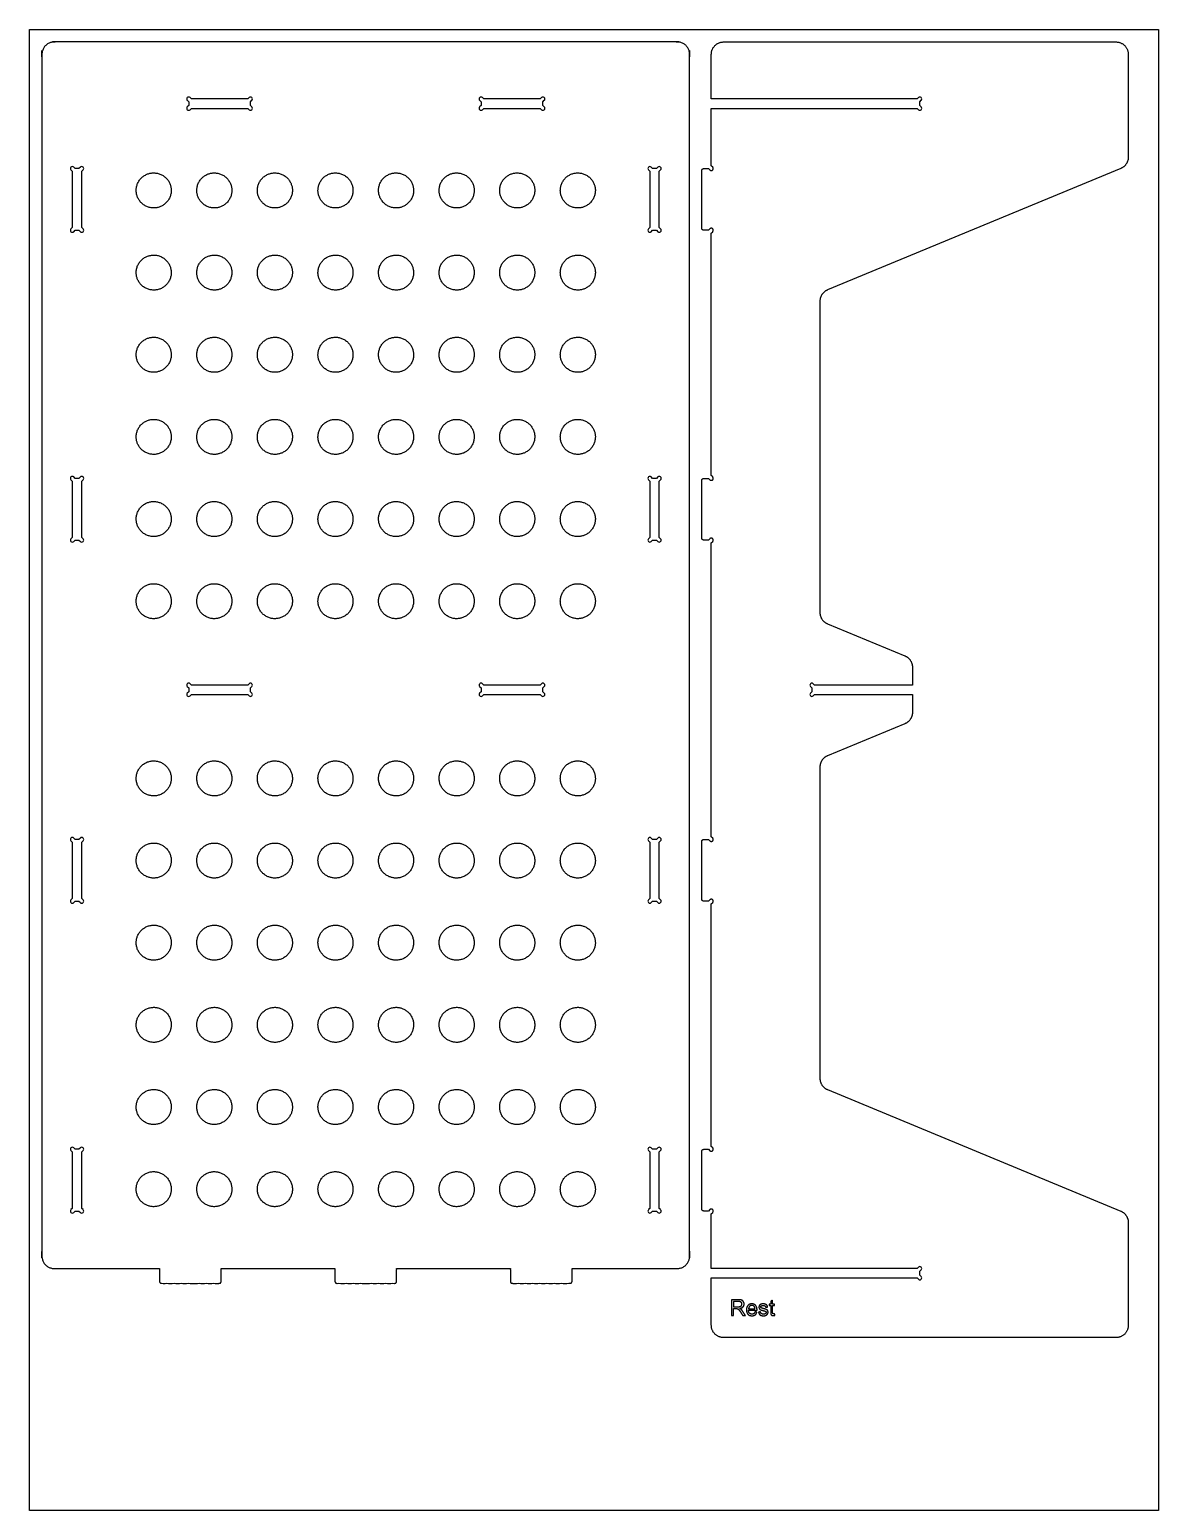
# Model space of a CAD drawing. Header units: millimetres. Extents: x 0 to 3716, y 0 to 2400.
# Drawn here: x 0 to 1830, y 0 to 2400 of the extents above; entities that cross this region are included whole.
import ezdxf

# ---------------------------------------------------------------- set-up
doc = ezdxf.new("R2010")
doc.units = ezdxf.units.MM
for name, color, linetype, true_color in [('external cut', 1, 'Continuous', 0xff0000), ('Internal cut', 5, 'Continuous', 0x0000ff), ('sheet', 7, 'Continuous', 0xffffff)]:
    doc.layers.add(name, color=color, linetype=linetype, true_color=true_color)

msp = doc.modelspace()

# ---------------------------------------------------------------- linework, layer by layer
at = {"layer": 'external cut', "lineweight": -3}
for p, q in [((1089.8, 2078), (1089.8, 2171.6)), ((1768.9, 2174.9), (1293.5, 1978)), ((1281.2, 1959.5), (1281.2, 1455.5)), ((1089.8, 1575.8), (1089.8, 1669.5)), ((1293.5, 1437), (1418.9, 1385.1)), ((1418.9, 1274.9), (1293.5, 1223)), ((1281.2, 1204.5), (1281.2, 700.5)), ((1089.8, 990.5), (1089.8, 1084.2)), ((1293.5, 682), (1768.9, 485.1)), ((1089.8, 488.4), (1089.8, 582))]:
    msp.add_line(p, q, dxfattribs=at)
at = {"layer": 'external cut'}
for p, q in [((1149.3, 341.4), (1138, 341.4)), ((1138, 341.4), (1138, 315.8)), ((1149.4, 338.5), (1141.3, 338.5)), ((1141.3, 338.5), (1141.3, 330.1)), ((1138, 315.8), (1141.3, 315.8)), ((1141.3, 330.1), (1148.6, 330.1)), ((1141.3, 315.8), (1141.3, 327.2)), ((1141.3, 327.2), (1145.3, 327.2))]:
    msp.add_line(p, q, dxfattribs=at)
at = {"layer": 'external cut', "lineweight": -3}
for points in [[(1125.2, 2380), (1188, 2380), (1761.2, 2380)], [(1441, 2289.8), (1438.8, 2287.7), (1105.2, 2287.7), (1105.2, 2360)], [(1781.2, 2360), (1781.2, 2292), (1781.2, 2268), (1781.2, 2193.4)], [(1445.4, 2274.6), (1443.2, 2276.9), (1443.2, 2283.1), (1445.4, 2285.4)], [(1107.4, 2177), (1105.2, 2179.3), (1105.2, 2272.3), (1438.8, 2272.3), (1441, 2270.2)], [(1093, 2174.8), (1100.7, 2174.8), (1103, 2172.5)], [(1103, 2077), (1100.7, 2074.8), (1093, 2074.8)], [(1107.4, 1674.9), (1105.2, 1677.1), (1105.2, 2070.3), (1107.4, 2072.5)], [(1093, 1672.6), (1100.7, 1672.6), (1103, 1670.4)], [(1103, 1574.9), (1100.7, 1572.6), (1093, 1572.6)], [(1107.4, 1089.6), (1105.2, 1091.9), (1105.2, 1568.1), (1107.4, 1570.4)], [(1431.2, 1366.6), (1431.2, 1337.7), (1272.6, 1337.7), (1270.4, 1339.8)], [(1266, 1335.4), (1268.2, 1333.1), (1268.2, 1326.9), (1266, 1324.6)], [(1270.4, 1320.2), (1272.6, 1322.3), (1431.2, 1322.3), (1431.2, 1293.4)], [(1093, 1087.4), (1100.7, 1087.4), (1103, 1085.1)], [(1103, 989.6), (1100.7, 987.4), (1093, 987.4)], [(1107.4, 587.5), (1105.2, 589.7), (1105.2, 982.9), (1107.4, 985.1)], [(1093, 585.2), (1100.7, 585.2), (1103, 583)], [(1103, 487.5), (1100.7, 485.2), (1093, 485.2)], [(1441, 394.2), (1438.8, 392.1), (1105.2, 392.1), (1105.2, 480.7), (1107.4, 483)], [(1781.2, 466.6), (1781.2, 300)], [(1445.4, 379), (1443.2, 381.3), (1443.2, 387.5), (1445.4, 389.8)], [(1105.2, 300), (1105.2, 376.7), (1438.8, 376.7), (1441, 374.6)], [(1761.2, 280), (1188, 280), (1125.2, 280)]]:
    msp.add_lwpolyline(points, dxfattribs=at)
for centre, start, end in [((1443.2, 2287.6), 315.0001, 135), ((1443.2, 2272.4), 225, 44.9999), ((1268.2, 1337.6), 45, 224.9999), ((1268.2, 1322.4), 135.0001, 315), ((1443.2, 392), 315.0001, 135), ((1443.2, 376.8), 225, 44.9999)]:
    msp.add_arc(centre, 3.17, start, end, dxfattribs=at)
for points, weights, knots in [([(40, 392), (20, 392), (20, 412), (20, 1386), (20, 2360), (20, 2380), (40, 2380), (545, 2380), (1050, 2380), (1070, 2380), (1070, 2360), (1070, 1386), (1070, 412), (1070, 392), (1050, 392), (964.7, 392), (879.4, 392), (879.4, 381.6), (879.4, 371.2), (879.4, 368), (876.2, 368), (829.4, 368), (782.5, 368), (779.4, 368), (779.4, 371.2), (779.4, 381.6), (779.4, 392), (687.2, 392), (595, 392), (595, 381.6), (595, 371.2), (595, 368), (591.8, 368), (545, 368), (498.2, 368), (495, 368), (495, 371.2), (495, 381.6), (495, 392), (402.8, 392), (310.6, 392), (310.6, 381.6), (310.6, 371.2), (310.6, 368), (307.5, 368), (260.6, 368), (213.8, 368), (210.6, 368), (210.6, 371.2), (210.6, 381.6), (210.6, 392), (125.3, 392), (40, 392)], [1, 0.707106781187, 1, 1, 1, 0.707106781187, 1, 1, 1, 0.707106781187, 1, 1, 1, 0.707106781187, 1, 1, 1, 1, 1, 0.707106781187, 1, 1, 1, 0.707106781187, 1, 1, 1, 1, 1, 1, 1, 0.707106781187, 1, 1, 1, 0.707106781187, 1, 1, 1, 1, 1, 1, 1, 0.707106781187, 1, 1, 1, 0.707106781187, 1, 1, 1, 1, 1], [995.663698, 995.663698, 995.663698, 1027.079625, 1027.079625, 2975.079625, 2975.079625, 3006.495551, 3006.495551, 4016.495544, 4016.495544, 4047.91147, 4047.91147, 5995.91147, 5995.91147, 6027.327397, 6027.327397, 6197.972974, 6197.972974, 6218.797974, 6218.797974, 6223.785252, 6223.785252, 6317.435252, 6317.435252, 6322.42253, 6322.42253, 6343.24753, 6343.24753, 6527.60195, 6527.60195, 6548.42695, 6548.42695, 6553.414228, 6553.414228, 6647.064228, 6647.064228, 6652.051506, 6652.051506, 6672.876506, 6672.876506, 6857.230925, 6857.230925, 6878.055925, 6878.055925, 6883.043204, 6883.043204, 6976.693204, 6976.693204, 6981.680482, 6981.680482, 7002.505482, 7002.505482, 7173.151059, 7173.151059, 7173.151059]), ([(1103, 2172.5), (1103.9, 2171.6), (1105.2, 2171.6), (1106.5, 2171.6), (1107.4, 2172.5), (1108.4, 2173.5), (1108.4, 2174.8), (1108.4, 2176.1), (1107.4, 2177)], [1, 0.923879503761, 1, 0.923879503761, 1, 0.923879503761, 1, 0.923879503761, 1], [6207.492861, 6207.492861, 6207.492861, 6212.480141, 6212.480141, 6217.46742, 6217.46742, 6222.454699, 6222.454699, 6227.441978, 6227.441978, 6227.441978]), ([(1107.4, 2072.5), (1108.4, 2073.5), (1108.4, 2074.8), (1108.4, 2076.1), (1107.4, 2077), (1106.5, 2078), (1105.2, 2078), (1103.9, 2078), (1103, 2077)], [1, 0.923879503761, 1, 0.923879503761, 1, 0.923879503761, 1, 0.923879503761, 1], [6055.749444, 6055.749444, 6055.749444, 6060.736724, 6060.736724, 6065.724003, 6065.724003, 6070.711282, 6070.711282, 6075.698562, 6075.698562, 6075.698562]), ([(1103, 1670.4), (1103.9, 1669.5), (1105.2, 1669.5), (1106.5, 1669.5), (1107.4, 1670.4), (1108.4, 1671.3), (1108.4, 1672.6), (1108.4, 1674), (1107.4, 1674.9)], [1, 0.923879503761, 1, 0.923879503761, 1, 0.923879503761, 1, 0.923879503761, 1], [5629.9415, 5629.9415, 5629.9415, 5634.928779, 5634.928779, 5639.916059, 5639.916059, 5644.903338, 5644.903338, 5649.890617, 5649.890617, 5649.890617]), ([(1107.4, 1570.4), (1108.4, 1571.3), (1108.4, 1572.6), (1108.4, 1574), (1107.4, 1574.9), (1106.5, 1575.8), (1105.2, 1575.8), (1103.9, 1575.8), (1103, 1574.9)], [1, 0.923879503761, 1, 0.923879503761, 1, 0.923879503761, 1, 0.923879503761, 1], [5478.198083, 5478.198083, 5478.198083, 5483.185362, 5483.185362, 5488.172642, 5488.172642, 5493.159921, 5493.159921, 5498.1472, 5498.1472, 5498.1472]), ([(1103, 1085.1), (1103.9, 1084.2), (1105.2, 1084.2), (1106.5, 1084.2), (1107.4, 1085.1), (1108.4, 1086), (1108.4, 1087.4), (1108.4, 1088.7), (1107.4, 1089.6)], [1, 0.923879503761, 1, 0.923879503761, 1, 0.923879503761, 1, 0.923879503761, 1], [4969.255403, 4969.255403, 4969.255403, 4974.242682, 4974.242682, 4979.229961, 4979.229961, 4984.21724, 4984.21724, 4989.20452, 4989.20452, 4989.20452]), ([(1107.4, 985.1), (1108.4, 986), (1108.4, 987.4), (1108.4, 988.7), (1107.4, 989.6), (1106.5, 990.5), (1105.2, 990.5), (1103.9, 990.5), (1103, 989.6)], [1, 0.923879503761, 1, 0.923879503761, 1, 0.923879503761, 1, 0.923879503761, 1], [4817.511986, 4817.511986, 4817.511986, 4822.499265, 4822.499265, 4827.486544, 4827.486544, 4832.473824, 4832.473824, 4837.461103, 4837.461103, 4837.461103]), ([(1103, 583), (1103.9, 582), (1105.2, 582), (1106.5, 582), (1107.4, 583), (1108.4, 583.9), (1108.4, 585.2), (1108.4, 586.5), (1107.4, 587.5)], [1, 0.923879503761, 1, 0.923879503761, 1, 0.923879503761, 1, 0.923879503761, 1], [4391.704041, 4391.704041, 4391.704041, 4396.691321, 4396.691321, 4401.6786, 4401.6786, 4406.665879, 4406.665879, 4411.653158, 4411.653158, 4411.653158]), ([(1107.4, 483), (1108.4, 483.9), (1108.4, 485.2), (1108.4, 486.5), (1107.4, 487.5), (1106.5, 488.4), (1105.2, 488.4), (1103.9, 488.4), (1103, 487.5)], [1, 0.923879503761, 1, 0.923879503761, 1, 0.923879503761, 1, 0.923879503761, 1], [4239.960624, 4239.960624, 4239.960624, 4244.947904, 4244.947904, 4249.935183, 4249.935183, 4254.922462, 4254.922462, 4259.909742, 4259.909742, 4259.909742])]:
    msp.add_rational_spline(points, weights, degree=2, knots=knots, dxfattribs=at)
for points, weights in [([(1105.2, 2360), (1105.2, 2380), (1125.2, 2380)], [1, 0.707106781187, 1]), ([(1761.2, 2380), (1781.2, 2380), (1781.2, 2360)], [1, 0.707106781187, 1]), ([(1781.2, 2193.4), (1781.2, 2180), (1768.9, 2174.9)], [1, 0.831469612299, 1]), ([(1089.8, 2171.6), (1089.8, 2174.8), (1093, 2174.8)], [1, 0.707106781187, 1]), ([(1093, 2074.8), (1089.8, 2074.8), (1089.8, 2078)], [1, 0.707106781187, 1]), ([(1293.5, 1978), (1281.2, 1972.9), (1281.2, 1959.5)], [1, 0.831469612299, 1]), ([(1089.8, 1669.5), (1089.8, 1672.6), (1093, 1672.6)], [1, 0.707106781187, 1]), ([(1093, 1572.6), (1089.8, 1572.6), (1089.8, 1575.8)], [1, 0.707106781187, 1]), ([(1281.2, 1455.5), (1281.2, 1442.1), (1293.5, 1437)], [1, 0.831469612299, 1]), ([(1418.9, 1385.1), (1431.2, 1380), (1431.2, 1366.6)], [1, 0.831469612299, 1]), ([(1431.2, 1293.4), (1431.2, 1280), (1418.9, 1274.9)], [1, 0.831469612299, 1]), ([(1293.5, 1223), (1281.2, 1217.9), (1281.2, 1204.5)], [1, 0.831469612299, 1]), ([(1089.8, 1084.2), (1089.8, 1087.4), (1093, 1087.4)], [1, 0.707106781187, 1]), ([(1093, 987.4), (1089.8, 987.4), (1089.8, 990.5)], [1, 0.707106781187, 1]), ([(1281.2, 700.5), (1281.2, 687.1), (1293.5, 682)], [1, 0.831469612299, 1]), ([(1089.8, 582), (1089.8, 585.2), (1093, 585.2)], [1, 0.707106781187, 1]), ([(1093, 485.2), (1089.8, 485.2), (1089.8, 488.4)], [1, 0.707106781187, 1]), ([(1768.9, 485.1), (1781.2, 480), (1781.2, 466.6)], [1, 0.831469612299, 1]), ([(1125.2, 280), (1105.2, 280), (1105.2, 300)], [1, 0.707106781186, 1]), ([(1781.2, 300), (1781.2, 280), (1761.2, 280)], [1, 0.707106781187, 1])]:
    msp.add_rational_spline(points, weights, degree=2, dxfattribs=at)
at = {"layer": 'external cut'}
for points, knots in [([(1148.6, 330.1), (1150.9, 330.1), (1152.2, 330.6), (1153.5, 331), (1154.2, 332.1), (1154.9, 333.2), (1154.9, 334.4), (1154.9, 336.2), (1153.6, 337.4), (1152.3, 338.5), (1149.4, 338.5)], [1, 1, 1, 2, 2, 3, 3, 4, 4, 5, 5, 6, 6, 6]), ([(1151.2, 327.4), (1154.9, 327.9), (1156.6, 329.8), (1158.4, 331.7), (1158.4, 334.4), (1158.4, 336.5), (1157.3, 338.2), (1156.3, 340), (1154.5, 340.7), (1152.7, 341.4), (1149.3, 341.4)], [-7, -7, -7, -6, -6, -5, -5, -4, -4, -3, -3, -2, -2, -2]), ([(1147.1, 327), (1147.9, 326.8), (1148.7, 326.4), (1149.4, 325.9), (1150.4, 324.7), (1151.4, 323.4), (1152.8, 321.1)], [-15, -15, -15, -14, -14, -13, -13, -12, -12, -12]), ([(1156, 322.8), (1154.7, 324.8), (1153.2, 326.2), (1152.5, 326.8), (1151.2, 327.4)], [-9, -9, -9, -8, -8, -7, -7, -7]), ([(1179.3, 324.3), (1179.3, 324.8), (1179.3, 325.1), (1179.3, 329.7), (1176.9, 332.2), (1174.6, 334.7), (1170.9, 334.7), (1167, 334.7), (1164.6, 332.2), (1162.2, 329.6), (1162.2, 324.9), (1162.2, 320.4), (1164.6, 317.9), (1167, 315.4), (1171, 315.4), (1174.3, 315.4), (1176.3, 317), (1178.4, 318.5), (1179.2, 321.4)], [-14, -14, -14, -13, -13, -12, -12, -11, -11, -10, -10, -9, -9, -8, -8, -7, -7, -6, -6, -5, -5, -5]), ([(1175.9, 321.8), (1175.2, 319.8), (1174, 318.9), (1172.8, 318), (1171.1, 318), (1168.7, 318), (1167.2, 319.6), (1165.6, 321.2), (1165.5, 324.3)], [-19, -19, -19, -18, -18, -17, -17, -16, -16, -15, -15, -15]), ([(1176, 326.8), (1175.8, 329.2), (1174.8, 330.3), (1173.3, 332.2), (1170.9, 332.2), (1168.7, 332.2), (1167.3, 330.7), (1165.8, 329.3), (1165.6, 326.8)], [1, 1, 1, 2, 2, 3, 3, 4, 4, 5, 5, 5]), ([(1181.8, 321.3), (1182.4, 318.4), (1184.3, 316.9), (1186.1, 315.4), (1189.8, 315.4), (1191.9, 315.4), (1193.7, 316.2), (1195.4, 316.9), (1196.3, 318.3), (1197.2, 319.7), (1197.2, 321.3), (1197.2, 322.9), (1196.5, 323.9), (1195.7, 325), (1194.4, 325.6), (1193.1, 326.2), (1189.8, 327), (1187.5, 327.7), (1187, 327.8)], [-48, -48, -48, -47, -47, -46, -46, -45, -45, -44, -44, -43, -43, -42, -42, -41, -41, -40, -40, -39, -39, -39]), ([(1196.5, 329.5), (1196.2, 331.3), (1195.4, 332.4), (1194.6, 333.5), (1193, 334.1), (1191.4, 334.7), (1189.2, 334.7), (1187.7, 334.7), (1186.5, 334.4), (1185.2, 334), (1184.5, 333.4), (1183.5, 332.8), (1182.9, 331.7), (1182.4, 330.6), (1182.4, 329.4), (1182.4, 328), (1183.1, 326.9), (1183.7, 325.8), (1185.1, 325.2), (1186.4, 324.5), (1189.9, 323.7), (1192.4, 323), (1193.1, 322.6), (1194, 322), (1194, 320.9), (1194, 319.7), (1192.9, 318.9), (1191.9, 318), (1189.7, 318), (1187.6, 318), (1186.4, 319), (1185.2, 320), (1184.9, 321.8)], [-32, -32, -32, -31, -31, -30, -30, -29, -29, -28, -28, -27, -27, -26, -26, -25, -25, -24, -24, -23, -23, -22, -22, -21, -21, -20, -20, -19, -19, -18, -18, -17, -17, -16, -16, -16]), ([(1187, 327.8), (1186.2, 328.2), (1185.8, 328.7), (1185.4, 329.2), (1185.4, 329.8), (1185.4, 330.7), (1186.3, 331.4), (1187.2, 332.2), (1189.4, 332.2), (1191.2, 332.2), (1192.2, 331.4), (1193.2, 330.6), (1193.4, 329.1)], [-39, -39, -39, -38, -38, -37, -37, -36, -36, -35, -35, -34, -34, -33, -33, -33]), ([(1201.5, 321.2), (1201.5, 318.4), (1201.9, 317.5), (1202.3, 316.7), (1203.2, 316.1), (1204.2, 315.6), (1205.9, 315.6), (1206.9, 315.6), (1208.2, 315.9)], [-5, -5, -5, -4, -4, -3, -3, -2, -2, -1, -1, -1]), ([(1207.8, 318.6), (1206.9, 318.5), (1206.4, 318.5), (1205.7, 318.5), (1205.3, 318.7), (1205, 319), (1204.8, 319.3), (1204.6, 319.7), (1204.6, 321.1)], [-20, -20, -20, -19, -19, -18, -18, -17, -17, -16, -16, -16])]:
    msp.add_open_spline(points, degree=2, knots=knots, dxfattribs=at)
for points in [[(1204.6, 340.8), (1203.1, 339.8), (1201.5, 338.9)], [(1201.5, 338.9), (1201.5, 336.6), (1201.5, 334.3)], [(1204.6, 334.3), (1204.6, 337.5), (1204.6, 340.8)], [(1145.3, 327.2), (1146.6, 327.2), (1147.1, 327)], [(1152.8, 321.1), (1154.5, 318.5), (1156.2, 315.8)], [(1160.5, 315.8), (1158.2, 319.3), (1156, 322.8)], [(1156.2, 315.8), (1158.3, 315.8), (1160.5, 315.8)], [(1165.5, 324.3), (1172.4, 324.3), (1179.3, 324.3)], [(1165.6, 326.8), (1170.8, 326.8), (1176, 326.8)], [(1179.2, 321.4), (1177.5, 321.6), (1175.9, 321.8)], [(1184.9, 321.8), (1183.4, 321.6), (1181.8, 321.3)], [(1193.4, 329.1), (1195, 329.3), (1196.5, 329.5)], [(1201.5, 334.3), (1200.4, 334.3), (1199.2, 334.3)], [(1199.2, 334.3), (1199.2, 333.1), (1199.2, 331.9)], [(1199.2, 331.9), (1200.4, 331.9), (1201.5, 331.9)], [(1201.5, 331.9), (1201.5, 326.6), (1201.5, 321.2)], [(1207.8, 334.3), (1206.2, 334.3), (1204.6, 334.3)], [(1204.6, 321.1), (1204.6, 326.5), (1204.6, 331.9)], [(1204.6, 331.9), (1206.2, 331.9), (1207.8, 331.9)], [(1207.8, 331.9), (1207.8, 333.1), (1207.8, 334.3)], [(1208.2, 315.9), (1208, 317.2), (1207.8, 318.6)]]:
    msp.add_open_spline(points, degree=2, dxfattribs=at)
at = {"layer": 'Internal cut'}
for points in [[(255.7, 2285.4), (257.9, 2283.1), (257.9, 2276.9), (255.7, 2274.6)], [(355.9, 2289.8), (353.7, 2287.7), (262.3, 2287.7), (260.2, 2289.8)], [(360.4, 2274.6), (358.1, 2276.9), (358.1, 2283.1), (360.4, 2285.4)], [(729.6, 2285.4), (731.9, 2283.1), (731.9, 2276.9), (729.6, 2274.6)], [(829.8, 2289.8), (827.7, 2287.7), (736.3, 2287.7), (734.1, 2289.8)], [(834.3, 2274.6), (832.1, 2276.9), (832.1, 2283.1), (834.3, 2285.4)], [(260.2, 2270.2), (262.3, 2272.3), (353.7, 2272.3), (355.9, 2270.2)], [(734.1, 2270.2), (736.3, 2272.3), (827.7, 2272.3), (829.8, 2270.2)], [(67.1, 2172.6), (69.2, 2170.5), (69.2, 2079.1), (67.1, 2076.9)], [(82.3, 2177.1), (80, 2174.9), (73.8, 2174.9), (71.5, 2177.1)], [(86.7, 2076.9), (84.6, 2079.1), (84.6, 2170.5), (86.7, 2172.6)], [(1003.3, 2172.6), (1005.4, 2170.5), (1005.4, 2079.1), (1003.3, 2076.9)], [(1018.5, 2177.1), (1016.2, 2174.9), (1010, 2174.9), (1007.7, 2177.1)], [(1022.9, 2076.9), (1020.8, 2079.1), (1020.8, 2170.5), (1022.9, 2172.6)], [(71.5, 2072.4), (73.8, 2074.7), (80, 2074.7), (82.3, 2072.4)], [(1007.7, 2072.4), (1010, 2074.7), (1016.2, 2074.7), (1018.5, 2072.4)], [(67.1, 1670.5), (69.2, 1668.3), (69.2, 1576.9), (67.1, 1574.8)], [(82.3, 1675), (80, 1672.7), (73.8, 1672.7), (71.5, 1675)], [(86.7, 1574.8), (84.6, 1576.9), (84.6, 1668.3), (86.7, 1670.5)], [(1003.3, 1670.5), (1005.4, 1668.3), (1005.4, 1576.9), (1003.3, 1574.8)], [(1018.5, 1675), (1016.2, 1672.7), (1010, 1672.7), (1007.7, 1675)], [(1022.9, 1574.8), (1020.8, 1576.9), (1020.8, 1668.3), (1022.9, 1670.5)], [(71.5, 1570.3), (73.8, 1572.5), (80, 1572.5), (82.3, 1570.3)], [(1007.7, 1570.3), (1010, 1572.5), (1016.2, 1572.5), (1018.5, 1570.3)], [(255.7, 1335.4), (257.9, 1333.1), (257.9, 1326.9), (255.7, 1324.6)], [(355.9, 1339.8), (353.7, 1337.7), (262.3, 1337.7), (260.2, 1339.8)], [(260.2, 1320.2), (262.3, 1322.3), (353.7, 1322.3), (355.9, 1320.2)], [(360.4, 1324.6), (358.1, 1326.9), (358.1, 1333.1), (360.4, 1335.4)], [(729.6, 1335.4), (731.9, 1333.1), (731.9, 1326.9), (729.6, 1324.6)], [(829.8, 1339.8), (827.7, 1337.7), (736.3, 1337.7), (734.1, 1339.8)], [(734.1, 1320.2), (736.3, 1322.3), (827.7, 1322.3), (829.8, 1320.2)], [(834.3, 1324.6), (832.1, 1326.9), (832.1, 1333.1), (834.3, 1335.4)], [(67.1, 1085.2), (69.2, 1083.1), (69.2, 991.7), (67.1, 989.5)], [(82.3, 1089.7), (80, 1087.5), (73.8, 1087.5), (71.5, 1089.7)], [(86.7, 989.5), (84.6, 991.7), (84.6, 1083.1), (86.7, 1085.2)], [(1003.3, 1085.2), (1005.4, 1083.1), (1005.4, 991.7), (1003.3, 989.5)], [(1018.5, 1089.7), (1016.2, 1087.5), (1010, 1087.5), (1007.7, 1089.7)], [(1022.9, 989.5), (1020.8, 991.7), (1020.8, 1083.1), (1022.9, 1085.2)], [(71.5, 985), (73.8, 987.3), (80, 987.3), (82.3, 985)], [(1007.7, 985), (1010, 987.3), (1016.2, 987.3), (1018.5, 985)], [(67.1, 583.1), (69.2, 580.9), (69.2, 489.5), (67.1, 487.4)], [(82.3, 587.6), (80, 585.3), (73.8, 585.3), (71.5, 587.6)], [(86.7, 487.4), (84.6, 489.5), (84.6, 580.9), (86.7, 583.1)], [(1003.3, 583.1), (1005.4, 580.9), (1005.4, 489.5), (1003.3, 487.4)], [(1018.5, 587.6), (1016.2, 585.3), (1010, 585.3), (1007.7, 587.6)], [(1022.9, 487.4), (1020.8, 489.5), (1020.8, 580.9), (1022.9, 583.1)], [(71.5, 482.9), (73.8, 485.1), (80, 485.1), (82.3, 482.9)], [(1007.7, 482.9), (1010, 485.1), (1016.2, 485.1), (1018.5, 482.9)]]:
    msp.add_lwpolyline(points, dxfattribs=at)
for centre, start, end in [((257.9, 2287.6), 45, 224.9999), ((358.1, 2287.6), 315.0001, 135), ((731.9, 2287.6), 45, 224.9999), ((832.1, 2287.6), 315.0001, 135), ((257.9, 2272.4), 135.0001, 315), ((358.1, 2272.4), 225, 44.9999), ((731.9, 2272.4), 135.0001, 315), ((832.1, 2272.4), 225, 44.9999), ((69.3, 2174.9), 45.0001, 225), ((84.5, 2174.9), 315, 134.9999), ((1005.5, 2174.9), 45.0001, 225), ((1020.7, 2174.9), 315, 134.9999), ((69.3, 2074.7), 135, 314.9999), ((84.5, 2074.7), 225.0001, 45), ((1005.5, 2074.7), 135, 314.9999), ((1020.7, 2074.7), 225.0001, 45), ((69.3, 1672.7), 45.0001, 225), ((84.5, 1672.7), 315, 134.9999), ((1005.5, 1672.7), 45.0001, 225), ((1020.7, 1672.7), 315, 134.9999), ((69.3, 1572.5), 135, 314.9999), ((84.5, 1572.5), 225.0001, 45), ((1005.5, 1572.5), 135, 314.9999), ((1020.7, 1572.5), 225.0001, 45), ((257.9, 1337.6), 45, 224.9999), ((257.9, 1322.4), 135.0001, 315), ((358.1, 1337.6), 315.0001, 135), ((358.1, 1322.4), 225, 44.9999), ((731.9, 1337.6), 45, 224.9999), ((731.9, 1322.4), 135.0001, 315), ((832.1, 1337.6), 315.0001, 135), ((832.1, 1322.4), 225, 44.9999), ((69.3, 1087.5), 45.0001, 225), ((84.5, 1087.5), 315, 134.9999), ((1005.5, 1087.5), 45.0001, 225), ((1020.7, 1087.5), 315, 134.9999), ((69.3, 987.3), 135, 314.9999), ((84.5, 987.3), 225.0001, 45), ((1005.5, 987.3), 135, 314.9999), ((1020.7, 987.3), 225.0001, 45), ((69.3, 585.3), 45.0001, 225), ((84.5, 585.3), 315, 134.9999), ((1005.5, 585.3), 45.0001, 225), ((1020.7, 585.3), 315, 134.9999), ((69.3, 485.1), 135, 314.9999), ((84.5, 485.1), 225.0001, 45), ((1005.5, 485.1), 135, 314.9999), ((1020.7, 485.1), 225.0001, 45)]:
    msp.add_arc(centre, 3.17, start, end, dxfattribs=at)
at = {"layer": 'Internal cut', "lineweight": -3}
for points in [[(195.1, 2167.1), (167.3, 2160.9), (173.5, 2133.2), (179.7, 2105.5), (207.4, 2111.6), (235.1, 2117.8), (228.9, 2145.5), (222.8, 2173.2), (195.1, 2167.1)], [(293.3, 2167.1), (265.6, 2160.9), (271.7, 2133.2), (277.9, 2105.5), (305.6, 2111.6), (333.3, 2117.8), (327.2, 2145.5), (321, 2173.2), (293.3, 2167.1)], [(391.5, 2167.1), (363.8, 2160.9), (369.9, 2133.2), (376.1, 2105.5), (403.8, 2111.6), (431.5, 2117.8), (425.4, 2145.5), (419.2, 2173.2), (391.5, 2167.1)], [(489.7, 2167.1), (462, 2160.9), (468.2, 2133.2), (474.3, 2105.5), (502, 2111.6), (529.8, 2117.8), (523.6, 2145.5), (517.4, 2173.2), (489.7, 2167.1)], [(588, 2167.1), (560.2, 2160.9), (566.4, 2133.2), (572.6, 2105.5), (600.3, 2111.6), (628, 2117.8), (621.8, 2145.5), (615.7, 2173.2), (588, 2167.1)], [(686.2, 2167.1), (658.5, 2160.9), (664.6, 2133.2), (670.8, 2105.5), (698.5, 2111.6), (726.2, 2117.8), (720.1, 2145.5), (713.9, 2173.2), (686.2, 2167.1)], [(784.4, 2167.1), (756.7, 2160.9), (762.8, 2133.2), (769, 2105.5), (796.7, 2111.6), (824.4, 2117.8), (818.3, 2145.5), (812.1, 2173.2), (784.4, 2167.1)], [(882.6, 2167.1), (854.9, 2160.9), (861.1, 2133.2), (867.2, 2105.5), (894.9, 2111.6), (922.7, 2117.8), (916.5, 2145.5), (910.3, 2173.2), (882.6, 2167.1)], [(195.1, 2033.9), (167.3, 2027.7), (173.5, 2000), (179.7, 1972.3), (207.4, 1978.5), (235.1, 1984.6), (228.9, 2012.3), (222.8, 2040.1), (195.1, 2033.9)], [(293.3, 2033.9), (265.6, 2027.7), (271.7, 2000), (277.9, 1972.3), (305.6, 1978.5), (333.3, 1984.6), (327.2, 2012.3), (321, 2040.1), (293.3, 2033.9)], [(391.5, 2033.9), (363.8, 2027.7), (369.9, 2000), (376.1, 1972.3), (403.8, 1978.5), (431.5, 1984.6), (425.4, 2012.3), (419.2, 2040.1), (391.5, 2033.9)], [(489.7, 2033.9), (462, 2027.7), (468.2, 2000), (474.3, 1972.3), (502, 1978.5), (529.8, 1984.6), (523.6, 2012.3), (517.4, 2040.1), (489.7, 2033.9)], [(588, 2033.9), (560.2, 2027.7), (566.4, 2000), (572.6, 1972.3), (600.3, 1978.5), (628, 1984.6), (621.8, 2012.3), (615.7, 2040.1), (588, 2033.9)], [(686.2, 2033.9), (658.5, 2027.7), (664.6, 2000), (670.8, 1972.3), (698.5, 1978.5), (726.2, 1984.6), (720.1, 2012.3), (713.9, 2040.1), (686.2, 2033.9)], [(784.4, 2033.9), (756.7, 2027.7), (762.8, 2000), (769, 1972.3), (796.7, 1978.5), (824.4, 1984.6), (818.3, 2012.3), (812.1, 2040.1), (784.4, 2033.9)], [(882.6, 2033.9), (854.9, 2027.7), (861.1, 2000), (867.2, 1972.3), (894.9, 1978.5), (922.7, 1984.6), (916.5, 2012.3), (910.3, 2040.1), (882.6, 2033.9)], [(195.1, 1900.8), (167.3, 1894.6), (173.5, 1866.9), (179.7, 1839.2), (207.4, 1845.3), (235.1, 1851.5), (228.9, 1879.2), (222.8, 1906.9), (195.1, 1900.8)], [(293.3, 1900.8), (265.6, 1894.6), (271.7, 1866.9), (277.9, 1839.2), (305.6, 1845.3), (333.3, 1851.5), (327.2, 1879.2), (321, 1906.9), (293.3, 1900.8)], [(391.5, 1900.8), (363.8, 1894.6), (369.9, 1866.9), (376.1, 1839.2), (403.8, 1845.3), (431.5, 1851.5), (425.4, 1879.2), (419.2, 1906.9), (391.5, 1900.8)], [(489.7, 1900.8), (462, 1894.6), (468.2, 1866.9), (474.3, 1839.2), (502, 1845.3), (529.8, 1851.5), (523.6, 1879.2), (517.4, 1906.9), (489.7, 1900.8)], [(588, 1900.8), (560.2, 1894.6), (566.4, 1866.9), (572.6, 1839.2), (600.3, 1845.3), (628, 1851.5), (621.8, 1879.2), (615.7, 1906.9), (588, 1900.8)], [(686.2, 1900.8), (658.5, 1894.6), (664.6, 1866.9), (670.8, 1839.2), (698.5, 1845.3), (726.2, 1851.5), (720.1, 1879.2), (713.9, 1906.9), (686.2, 1900.8)], [(784.4, 1900.8), (756.7, 1894.6), (762.8, 1866.9), (769, 1839.2), (796.7, 1845.3), (824.4, 1851.5), (818.3, 1879.2), (812.1, 1906.9), (784.4, 1900.8)], [(882.6, 1900.8), (854.9, 1894.6), (861.1, 1866.9), (867.2, 1839.2), (894.9, 1845.3), (922.7, 1851.5), (916.5, 1879.2), (910.3, 1906.9), (882.6, 1900.8)], [(195.1, 1767.6), (167.3, 1761.5), (173.5, 1733.7), (179.7, 1706), (207.4, 1712.2), (235.1, 1718.3), (228.9, 1746.1), (222.8, 1773.8), (195.1, 1767.6)], [(293.3, 1767.6), (265.6, 1761.5), (271.7, 1733.7), (277.9, 1706), (305.6, 1712.2), (333.3, 1718.3), (327.2, 1746.1), (321, 1773.8), (293.3, 1767.6)], [(391.5, 1767.6), (363.8, 1761.5), (369.9, 1733.7), (376.1, 1706), (403.8, 1712.2), (431.5, 1718.3), (425.4, 1746.1), (419.2, 1773.8), (391.5, 1767.6)], [(489.7, 1767.6), (462, 1761.5), (468.2, 1733.7), (474.3, 1706), (502, 1712.2), (529.8, 1718.3), (523.6, 1746.1), (517.4, 1773.8), (489.7, 1767.6)], [(588, 1767.6), (560.2, 1761.5), (566.4, 1733.7), (572.6, 1706), (600.3, 1712.2), (628, 1718.3), (621.8, 1746.1), (615.7, 1773.8), (588, 1767.6)], [(686.2, 1767.6), (658.5, 1761.5), (664.6, 1733.7), (670.8, 1706), (698.5, 1712.2), (726.2, 1718.3), (720.1, 1746.1), (713.9, 1773.8), (686.2, 1767.6)], [(784.4, 1767.6), (756.7, 1761.5), (762.8, 1733.7), (769, 1706), (796.7, 1712.2), (824.4, 1718.3), (818.3, 1746.1), (812.1, 1773.8), (784.4, 1767.6)], [(882.6, 1767.6), (854.9, 1761.5), (861.1, 1733.7), (867.2, 1706), (894.9, 1712.2), (922.7, 1718.3), (916.5, 1746.1), (910.3, 1773.8), (882.6, 1767.6)], [(195.1, 1634.5), (167.3, 1628.3), (173.5, 1600.6), (179.7, 1572.9), (207.4, 1579), (235.1, 1585.2), (228.9, 1612.9), (222.8, 1640.6), (195.1, 1634.5)], [(293.3, 1634.5), (265.6, 1628.3), (271.7, 1600.6), (277.9, 1572.9), (305.6, 1579), (333.3, 1585.2), (327.2, 1612.9), (321, 1640.6), (293.3, 1634.5)], [(391.5, 1634.5), (363.8, 1628.3), (369.9, 1600.6), (376.1, 1572.9), (403.8, 1579), (431.5, 1585.2), (425.4, 1612.9), (419.2, 1640.6), (391.5, 1634.5)], [(489.7, 1634.5), (462, 1628.3), (468.2, 1600.6), (474.3, 1572.9), (502, 1579), (529.8, 1585.2), (523.6, 1612.9), (517.4, 1640.6), (489.7, 1634.5)], [(588, 1634.5), (560.2, 1628.3), (566.4, 1600.6), (572.6, 1572.9), (600.3, 1579), (628, 1585.2), (621.8, 1612.9), (615.7, 1640.6), (588, 1634.5)], [(686.2, 1634.5), (658.5, 1628.3), (664.6, 1600.6), (670.8, 1572.9), (698.5, 1579), (726.2, 1585.2), (720.1, 1612.9), (713.9, 1640.6), (686.2, 1634.5)], [(784.4, 1634.5), (756.7, 1628.3), (762.8, 1600.6), (769, 1572.9), (796.7, 1579), (824.4, 1585.2), (818.3, 1612.9), (812.1, 1640.6), (784.4, 1634.5)], [(882.6, 1634.5), (854.9, 1628.3), (861.1, 1600.6), (867.2, 1572.9), (894.9, 1579), (922.7, 1585.2), (916.5, 1612.9), (910.3, 1640.6), (882.6, 1634.5)], [(195.1, 1501.3), (167.3, 1495.2), (173.5, 1467.4), (179.7, 1439.7), (207.4, 1445.9), (235.1, 1452), (228.9, 1479.8), (222.8, 1507.5), (195.1, 1501.3)], [(293.3, 1501.3), (265.6, 1495.2), (271.7, 1467.4), (277.9, 1439.7), (305.6, 1445.9), (333.3, 1452), (327.2, 1479.8), (321, 1507.5), (293.3, 1501.3)], [(391.5, 1501.3), (363.8, 1495.2), (369.9, 1467.4), (376.1, 1439.7), (403.8, 1445.9), (431.5, 1452), (425.4, 1479.8), (419.2, 1507.5), (391.5, 1501.3)], [(489.7, 1501.3), (462, 1495.2), (468.2, 1467.4), (474.3, 1439.7), (502, 1445.9), (529.8, 1452), (523.6, 1479.8), (517.4, 1507.5), (489.7, 1501.3)], [(588, 1501.3), (560.2, 1495.2), (566.4, 1467.4), (572.6, 1439.7), (600.3, 1445.9), (628, 1452), (621.8, 1479.8), (615.7, 1507.5), (588, 1501.3)], [(686.2, 1501.3), (658.5, 1495.2), (664.6, 1467.4), (670.8, 1439.7), (698.5, 1445.9), (726.2, 1452), (720.1, 1479.8), (713.9, 1507.5), (686.2, 1501.3)], [(784.4, 1501.3), (756.7, 1495.2), (762.8, 1467.4), (769, 1439.7), (796.7, 1445.9), (824.4, 1452), (818.3, 1479.8), (812.1, 1507.5), (784.4, 1501.3)], [(882.6, 1501.3), (854.9, 1495.2), (861.1, 1467.4), (867.2, 1439.7), (894.9, 1445.9), (922.7, 1452), (916.5, 1479.8), (910.3, 1507.5), (882.6, 1501.3)], [(195.1, 1158.7), (222.8, 1152.5), (228.9, 1180.2), (235.1, 1208), (207.4, 1214.1), (179.7, 1220.3), (173.5, 1192.6), (167.3, 1164.8), (195.1, 1158.7)], [(293.3, 1158.7), (321, 1152.5), (327.2, 1180.2), (333.3, 1208), (305.6, 1214.1), (277.9, 1220.3), (271.7, 1192.6), (265.6, 1164.8), (293.3, 1158.7)], [(391.5, 1158.7), (419.2, 1152.5), (425.4, 1180.2), (431.5, 1208), (403.8, 1214.1), (376.1, 1220.3), (369.9, 1192.6), (363.8, 1164.8), (391.5, 1158.7)], [(489.7, 1158.7), (517.4, 1152.5), (523.6, 1180.2), (529.8, 1208), (502, 1214.1), (474.3, 1220.3), (468.2, 1192.6), (462, 1164.8), (489.7, 1158.7)], [(588, 1158.7), (615.7, 1152.5), (621.8, 1180.2), (628, 1208), (600.3, 1214.1), (572.6, 1220.3), (566.4, 1192.6), (560.2, 1164.8), (588, 1158.7)], [(686.2, 1158.7), (713.9, 1152.5), (720.1, 1180.2), (726.2, 1208), (698.5, 1214.1), (670.8, 1220.3), (664.6, 1192.6), (658.5, 1164.8), (686.2, 1158.7)], [(784.4, 1158.7), (812.1, 1152.5), (818.3, 1180.2), (824.4, 1208), (796.7, 1214.1), (769, 1220.3), (762.8, 1192.6), (756.7, 1164.8), (784.4, 1158.7)], [(882.6, 1158.7), (910.3, 1152.5), (916.5, 1180.2), (922.7, 1208), (894.9, 1214.1), (867.2, 1220.3), (861.1, 1192.6), (854.9, 1164.8), (882.6, 1158.7)], [(195.1, 1025.5), (222.8, 1019.4), (228.9, 1047.1), (235.1, 1074.8), (207.4, 1081), (179.7, 1087.1), (173.5, 1059.4), (167.3, 1031.7), (195.1, 1025.5)], [(293.3, 1025.5), (321, 1019.4), (327.2, 1047.1), (333.3, 1074.8), (305.6, 1081), (277.9, 1087.1), (271.7, 1059.4), (265.6, 1031.7), (293.3, 1025.5)], [(391.5, 1025.5), (419.2, 1019.4), (425.4, 1047.1), (431.5, 1074.8), (403.8, 1081), (376.1, 1087.1), (369.9, 1059.4), (363.8, 1031.7), (391.5, 1025.5)], [(489.7, 1025.5), (517.4, 1019.4), (523.6, 1047.1), (529.8, 1074.8), (502, 1081), (474.3, 1087.1), (468.2, 1059.4), (462, 1031.7), (489.7, 1025.5)], [(588, 1025.5), (615.7, 1019.4), (621.8, 1047.1), (628, 1074.8), (600.3, 1081), (572.6, 1087.1), (566.4, 1059.4), (560.2, 1031.7), (588, 1025.5)], [(686.2, 1025.5), (713.9, 1019.4), (720.1, 1047.1), (726.2, 1074.8), (698.5, 1081), (670.8, 1087.1), (664.6, 1059.4), (658.5, 1031.7), (686.2, 1025.5)], [(784.4, 1025.5), (812.1, 1019.4), (818.3, 1047.1), (824.4, 1074.8), (796.7, 1081), (769, 1087.1), (762.8, 1059.4), (756.7, 1031.7), (784.4, 1025.5)], [(882.6, 1025.5), (910.3, 1019.4), (916.5, 1047.1), (922.7, 1074.8), (894.9, 1081), (867.2, 1087.1), (861.1, 1059.4), (854.9, 1031.7), (882.6, 1025.5)], [(195.1, 892.4), (222.8, 886.2), (228.9, 913.9), (235.1, 941.7), (207.4, 947.8), (179.7, 954), (173.5, 926.3), (167.3, 898.5), (195.1, 892.4)], [(293.3, 892.4), (321, 886.2), (327.2, 913.9), (333.3, 941.7), (305.6, 947.8), (277.9, 954), (271.7, 926.3), (265.6, 898.5), (293.3, 892.4)], [(391.5, 892.4), (419.2, 886.2), (425.4, 913.9), (431.5, 941.7), (403.8, 947.8), (376.1, 954), (369.9, 926.3), (363.8, 898.5), (391.5, 892.4)], [(489.7, 892.4), (517.4, 886.2), (523.6, 913.9), (529.8, 941.7), (502, 947.8), (474.3, 954), (468.2, 926.3), (462, 898.5), (489.7, 892.4)], [(588, 892.4), (615.7, 886.2), (621.8, 913.9), (628, 941.7), (600.3, 947.8), (572.6, 954), (566.4, 926.3), (560.2, 898.5), (588, 892.4)], [(686.2, 892.4), (713.9, 886.2), (720.1, 913.9), (726.2, 941.7), (698.5, 947.8), (670.8, 954), (664.6, 926.3), (658.5, 898.5), (686.2, 892.4)], [(784.4, 892.4), (812.1, 886.2), (818.3, 913.9), (824.4, 941.7), (796.7, 947.8), (769, 954), (762.8, 926.3), (756.7, 898.5), (784.4, 892.4)], [(882.6, 892.4), (910.3, 886.2), (916.5, 913.9), (922.7, 941.7), (894.9, 947.8), (867.2, 954), (861.1, 926.3), (854.9, 898.5), (882.6, 892.4)], [(195.1, 759.2), (222.8, 753.1), (228.9, 780.8), (235.1, 808.5), (207.4, 814.7), (179.7, 820.8), (173.5, 793.1), (167.3, 765.4), (195.1, 759.2)], [(293.3, 759.2), (321, 753.1), (327.2, 780.8), (333.3, 808.5), (305.6, 814.7), (277.9, 820.8), (271.7, 793.1), (265.6, 765.4), (293.3, 759.2)], [(391.5, 759.2), (419.2, 753.1), (425.4, 780.8), (431.5, 808.5), (403.8, 814.7), (376.1, 820.8), (369.9, 793.1), (363.8, 765.4), (391.5, 759.2)], [(489.7, 759.2), (517.4, 753.1), (523.6, 780.8), (529.8, 808.5), (502, 814.7), (474.3, 820.8), (468.2, 793.1), (462, 765.4), (489.7, 759.2)], [(588, 759.2), (615.7, 753.1), (621.8, 780.8), (628, 808.5), (600.3, 814.7), (572.6, 820.8), (566.4, 793.1), (560.2, 765.4), (588, 759.2)], [(686.2, 759.2), (713.9, 753.1), (720.1, 780.8), (726.2, 808.5), (698.5, 814.7), (670.8, 820.8), (664.6, 793.1), (658.5, 765.4), (686.2, 759.2)], [(784.4, 759.2), (812.1, 753.1), (818.3, 780.8), (824.4, 808.5), (796.7, 814.7), (769, 820.8), (762.8, 793.1), (756.7, 765.4), (784.4, 759.2)], [(882.6, 759.2), (910.3, 753.1), (916.5, 780.8), (922.7, 808.5), (894.9, 814.7), (867.2, 820.8), (861.1, 793.1), (854.9, 765.4), (882.6, 759.2)], [(195.1, 626.1), (222.8, 619.9), (228.9, 647.7), (235.1, 675.4), (207.4, 681.5), (179.7, 687.7), (173.5, 660), (167.3, 632.3), (195.1, 626.1)], [(293.3, 626.1), (321, 619.9), (327.2, 647.7), (333.3, 675.4), (305.6, 681.5), (277.9, 687.7), (271.7, 660), (265.6, 632.3), (293.3, 626.1)], [(391.5, 626.1), (419.2, 619.9), (425.4, 647.7), (431.5, 675.4), (403.8, 681.5), (376.1, 687.7), (369.9, 660), (363.8, 632.3), (391.5, 626.1)], [(489.7, 626.1), (517.4, 619.9), (523.6, 647.7), (529.8, 675.4), (502, 681.5), (474.3, 687.7), (468.2, 660), (462, 632.3), (489.7, 626.1)], [(588, 626.1), (615.7, 619.9), (621.8, 647.7), (628, 675.4), (600.3, 681.5), (572.6, 687.7), (566.4, 660), (560.2, 632.3), (588, 626.1)], [(686.2, 626.1), (713.9, 619.9), (720.1, 647.7), (726.2, 675.4), (698.5, 681.5), (670.8, 687.7), (664.6, 660), (658.5, 632.3), (686.2, 626.1)], [(784.4, 626.1), (812.1, 619.9), (818.3, 647.7), (824.4, 675.4), (796.7, 681.5), (769, 687.7), (762.8, 660), (756.7, 632.3), (784.4, 626.1)], [(882.6, 626.1), (910.3, 619.9), (916.5, 647.7), (922.7, 675.4), (894.9, 681.5), (867.2, 687.7), (861.1, 660), (854.9, 632.3), (882.6, 626.1)], [(195.1, 492.9), (222.8, 486.8), (228.9, 514.5), (235.1, 542.2), (207.4, 548.4), (179.7, 554.5), (173.5, 526.8), (167.3, 499.1), (195.1, 492.9)], [(293.3, 492.9), (321, 486.8), (327.2, 514.5), (333.3, 542.2), (305.6, 548.4), (277.9, 554.5), (271.7, 526.8), (265.6, 499.1), (293.3, 492.9)], [(391.5, 492.9), (419.2, 486.8), (425.4, 514.5), (431.5, 542.2), (403.8, 548.4), (376.1, 554.5), (369.9, 526.8), (363.8, 499.1), (391.5, 492.9)], [(489.7, 492.9), (517.4, 486.8), (523.6, 514.5), (529.8, 542.2), (502, 548.4), (474.3, 554.5), (468.2, 526.8), (462, 499.1), (489.7, 492.9)], [(588, 492.9), (615.7, 486.8), (621.8, 514.5), (628, 542.2), (600.3, 548.4), (572.6, 554.5), (566.4, 526.8), (560.2, 499.1), (588, 492.9)], [(686.2, 492.9), (713.9, 486.8), (720.1, 514.5), (726.2, 542.2), (698.5, 548.4), (670.8, 554.5), (664.6, 526.8), (658.5, 499.1), (686.2, 492.9)], [(784.4, 492.9), (812.1, 486.8), (818.3, 514.5), (824.4, 542.2), (796.7, 548.4), (769, 554.5), (762.8, 526.8), (756.7, 499.1), (784.4, 492.9)], [(882.6, 492.9), (910.3, 486.8), (916.5, 514.5), (922.7, 542.2), (894.9, 548.4), (867.2, 554.5), (861.1, 526.8), (854.9, 499.1), (882.6, 492.9)]]:
    msp.add_rational_spline(points, [1, 0.707106781187, 1, 0.707106781187, 1, 0.707106781187, 1, 0.707106781187, 1], degree=2, knots=[0, 0, 0, 44.604642, 44.604642, 89.209284, 89.209284, 133.813926, 133.813926, 178.418568, 178.418568, 178.418568], dxfattribs=at)
at = {"layer": 'sheet'}
msp.add_lwpolyline([(0, 2400), (1830, 2400), (1830, 0), (0, 0)], close=True, dxfattribs=at)

doc.saveas('drawing.dxf')
